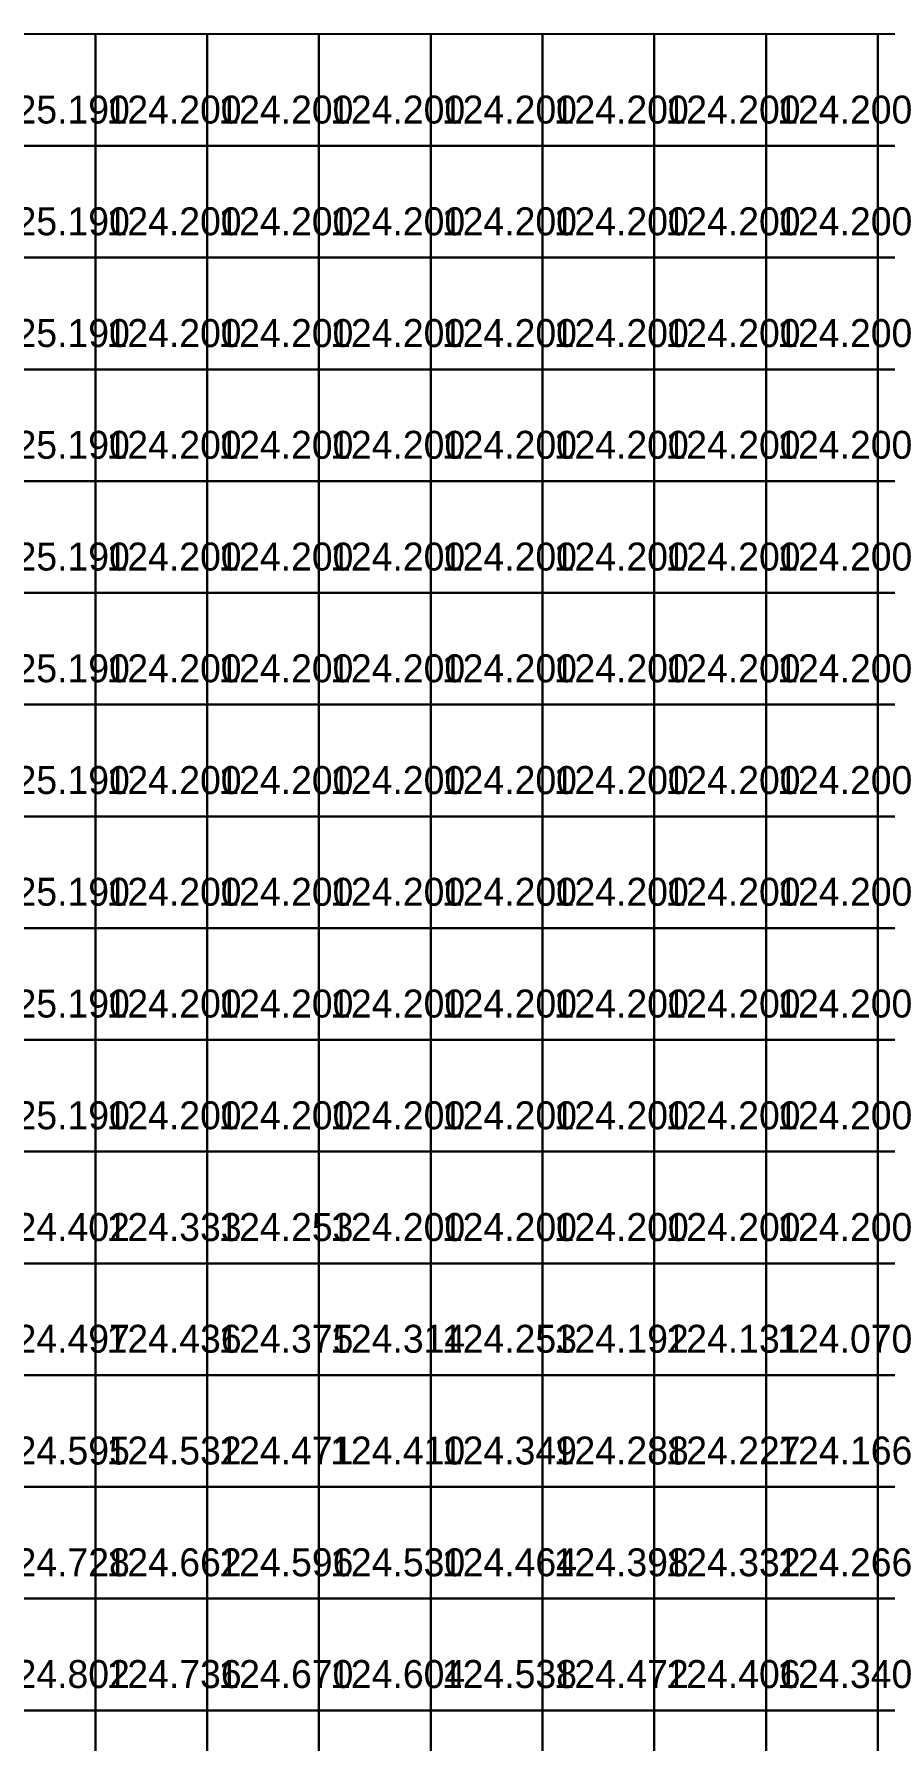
# Model space of a CAD drawing. Header units: metres. Extents: x 287857 to 287978, y 62957 to 63018.
# Drawn here: x 287940.38 to 287947.99, y 63002.56 to 63017.83 of the extents above; entities that cross this region are included whole.
import ezdxf

# ---------------------------------------------------------------- set-up
doc = ezdxf.new("R2010")
doc.units = ezdxf.units.M
for name, color, linetype, true_color in [('SURVEY-INTERP', 7, 'Continuous', 0x94a3b8), ('SURVEY-LEVEL-TXT', 7, 'Continuous', 0x4ade80), ('SURVEY-REAL', 7, 'Continuous', 0x4ade80)]:
    doc.layers.add(name, color=color, linetype=linetype, true_color=true_color)

msp = doc.modelspace()

# ---------------------------------------------------------------- linework, layer by layer
at = {"layer": 'SURVEY-INTERP'}
for points in [[(287939.925, 63016.831, 125.19), (287940.925, 63016.831, 125.19), (287940.925, 63017.831, 125.19), (287939.925, 63017.831, 125.19), (287939.925, 63016.831, 125.19)], [(287940.925, 63016.831, 124.2), (287941.925, 63016.831, 124.2), (287941.925, 63017.831, 124.2), (287940.925, 63017.831, 124.2), (287940.925, 63016.831, 124.2)], [(287941.925, 63016.831, 124.2), (287942.925, 63016.831, 124.2), (287942.925, 63017.831, 124.2), (287941.925, 63017.831, 124.2), (287941.925, 63016.831, 124.2)], [(287942.925, 63016.831, 124.2), (287943.925, 63016.831, 124.2), (287943.925, 63017.831, 124.2), (287942.925, 63017.831, 124.2), (287942.925, 63016.831, 124.2)], [(287943.925, 63016.831, 124.2), (287944.925, 63016.831, 124.2), (287944.925, 63017.831, 124.2), (287943.925, 63017.831, 124.2), (287943.925, 63016.831, 124.2)], [(287944.925, 63016.831, 124.2), (287945.925, 63016.831, 124.2), (287945.925, 63017.831, 124.2), (287944.925, 63017.831, 124.2), (287944.925, 63016.831, 124.2)], [(287945.925, 63016.831, 124.2), (287946.925, 63016.831, 124.2), (287946.925, 63017.831, 124.2), (287945.925, 63017.831, 124.2), (287945.925, 63016.831, 124.2)], [(287946.925, 63016.831, 124.2), (287947.925, 63016.831, 124.2), (287947.925, 63017.831, 124.2), (287946.925, 63017.831, 124.2), (287946.925, 63016.831, 124.2)], [(287947.925, 63016.831, 124.2), (287948.925, 63016.831, 124.2), (287948.925, 63017.831, 124.2), (287947.925, 63017.831, 124.2), (287947.925, 63016.831, 124.2)], [(287939.925, 63015.831, 125.19), (287940.925, 63015.831, 125.19), (287940.925, 63016.831, 125.19), (287939.925, 63016.831, 125.19), (287939.925, 63015.831, 125.19)], [(287940.925, 63015.831, 124.2), (287941.925, 63015.831, 124.2), (287941.925, 63016.831, 124.2), (287940.925, 63016.831, 124.2), (287940.925, 63015.831, 124.2)], [(287941.925, 63015.831, 124.2), (287942.925, 63015.831, 124.2), (287942.925, 63016.831, 124.2), (287941.925, 63016.831, 124.2), (287941.925, 63015.831, 124.2)], [(287942.925, 63015.831, 124.2), (287943.925, 63015.831, 124.2), (287943.925, 63016.831, 124.2), (287942.925, 63016.831, 124.2), (287942.925, 63015.831, 124.2)], [(287943.925, 63015.831, 124.2), (287944.925, 63015.831, 124.2), (287944.925, 63016.831, 124.2), (287943.925, 63016.831, 124.2), (287943.925, 63015.831, 124.2)], [(287944.925, 63015.831, 124.2), (287945.925, 63015.831, 124.2), (287945.925, 63016.831, 124.2), (287944.925, 63016.831, 124.2), (287944.925, 63015.831, 124.2)], [(287945.925, 63015.831, 124.2), (287946.925, 63015.831, 124.2), (287946.925, 63016.831, 124.2), (287945.925, 63016.831, 124.2), (287945.925, 63015.831, 124.2)], [(287946.925, 63015.831, 124.2), (287947.925, 63015.831, 124.2), (287947.925, 63016.831, 124.2), (287946.925, 63016.831, 124.2), (287946.925, 63015.831, 124.2)], [(287947.925, 63015.831, 124.2), (287948.925, 63015.831, 124.2), (287948.925, 63016.831, 124.2), (287947.925, 63016.831, 124.2), (287947.925, 63015.831, 124.2)], [(287939.925, 63014.831, 125.19), (287940.925, 63014.831, 125.19), (287940.925, 63015.831, 125.19), (287939.925, 63015.831, 125.19), (287939.925, 63014.831, 125.19)], [(287940.925, 63014.831, 124.2), (287941.925, 63014.831, 124.2), (287941.925, 63015.831, 124.2), (287940.925, 63015.831, 124.2), (287940.925, 63014.831, 124.2)], [(287941.925, 63014.831, 124.2), (287942.925, 63014.831, 124.2), (287942.925, 63015.831, 124.2), (287941.925, 63015.831, 124.2), (287941.925, 63014.831, 124.2)], [(287942.925, 63014.831, 124.2), (287943.925, 63014.831, 124.2), (287943.925, 63015.831, 124.2), (287942.925, 63015.831, 124.2), (287942.925, 63014.831, 124.2)], [(287943.925, 63014.831, 124.2), (287944.925, 63014.831, 124.2), (287944.925, 63015.831, 124.2), (287943.925, 63015.831, 124.2), (287943.925, 63014.831, 124.2)], [(287944.925, 63014.831, 124.2), (287945.925, 63014.831, 124.2), (287945.925, 63015.831, 124.2), (287944.925, 63015.831, 124.2), (287944.925, 63014.831, 124.2)], [(287945.925, 63014.831, 124.2), (287946.925, 63014.831, 124.2), (287946.925, 63015.831, 124.2), (287945.925, 63015.831, 124.2), (287945.925, 63014.831, 124.2)], [(287946.925, 63014.831, 124.2), (287947.925, 63014.831, 124.2), (287947.925, 63015.831, 124.2), (287946.925, 63015.831, 124.2), (287946.925, 63014.831, 124.2)], [(287947.925, 63014.831, 124.2), (287948.925, 63014.831, 124.2), (287948.925, 63015.831, 124.2), (287947.925, 63015.831, 124.2), (287947.925, 63014.831, 124.2)], [(287939.925, 63013.831, 125.19), (287940.925, 63013.831, 125.19), (287940.925, 63014.831, 125.19), (287939.925, 63014.831, 125.19), (287939.925, 63013.831, 125.19)], [(287940.925, 63013.831, 124.2), (287941.925, 63013.831, 124.2), (287941.925, 63014.831, 124.2), (287940.925, 63014.831, 124.2), (287940.925, 63013.831, 124.2)], [(287941.925, 63013.831, 124.2), (287942.925, 63013.831, 124.2), (287942.925, 63014.831, 124.2), (287941.925, 63014.831, 124.2), (287941.925, 63013.831, 124.2)], [(287942.925, 63013.831, 124.2), (287943.925, 63013.831, 124.2), (287943.925, 63014.831, 124.2), (287942.925, 63014.831, 124.2), (287942.925, 63013.831, 124.2)], [(287943.925, 63013.831, 124.2), (287944.925, 63013.831, 124.2), (287944.925, 63014.831, 124.2), (287943.925, 63014.831, 124.2), (287943.925, 63013.831, 124.2)], [(287944.925, 63013.831, 124.2), (287945.925, 63013.831, 124.2), (287945.925, 63014.831, 124.2), (287944.925, 63014.831, 124.2), (287944.925, 63013.831, 124.2)], [(287945.925, 63013.831, 124.2), (287946.925, 63013.831, 124.2), (287946.925, 63014.831, 124.2), (287945.925, 63014.831, 124.2), (287945.925, 63013.831, 124.2)], [(287946.925, 63013.831, 124.2), (287947.925, 63013.831, 124.2), (287947.925, 63014.831, 124.2), (287946.925, 63014.831, 124.2), (287946.925, 63013.831, 124.2)], [(287947.925, 63013.831, 124.2), (287948.925, 63013.831, 124.2), (287948.925, 63014.831, 124.2), (287947.925, 63014.831, 124.2), (287947.925, 63013.831, 124.2)], [(287939.925, 63012.831, 125.19), (287940.925, 63012.831, 125.19), (287940.925, 63013.831, 125.19), (287939.925, 63013.831, 125.19), (287939.925, 63012.831, 125.19)], [(287940.925, 63012.831, 124.2), (287941.925, 63012.831, 124.2), (287941.925, 63013.831, 124.2), (287940.925, 63013.831, 124.2), (287940.925, 63012.831, 124.2)], [(287941.925, 63012.831, 124.2), (287942.925, 63012.831, 124.2), (287942.925, 63013.831, 124.2), (287941.925, 63013.831, 124.2), (287941.925, 63012.831, 124.2)], [(287942.925, 63012.831, 124.2), (287943.925, 63012.831, 124.2), (287943.925, 63013.831, 124.2), (287942.925, 63013.831, 124.2), (287942.925, 63012.831, 124.2)], [(287943.925, 63012.831, 124.2), (287944.925, 63012.831, 124.2), (287944.925, 63013.831, 124.2), (287943.925, 63013.831, 124.2), (287943.925, 63012.831, 124.2)], [(287944.925, 63012.831, 124.2), (287945.925, 63012.831, 124.2), (287945.925, 63013.831, 124.2), (287944.925, 63013.831, 124.2), (287944.925, 63012.831, 124.2)], [(287945.925, 63012.831, 124.2), (287946.925, 63012.831, 124.2), (287946.925, 63013.831, 124.2), (287945.925, 63013.831, 124.2), (287945.925, 63012.831, 124.2)], [(287946.925, 63012.831, 124.2), (287947.925, 63012.831, 124.2), (287947.925, 63013.831, 124.2), (287946.925, 63013.831, 124.2), (287946.925, 63012.831, 124.2)], [(287947.925, 63012.831, 124.2), (287948.925, 63012.831, 124.2), (287948.925, 63013.831, 124.2), (287947.925, 63013.831, 124.2), (287947.925, 63012.831, 124.2)], [(287939.925, 63011.831, 125.19), (287940.925, 63011.831, 125.19), (287940.925, 63012.831, 125.19), (287939.925, 63012.831, 125.19), (287939.925, 63011.831, 125.19)], [(287940.925, 63011.831, 124.2), (287941.925, 63011.831, 124.2), (287941.925, 63012.831, 124.2), (287940.925, 63012.831, 124.2), (287940.925, 63011.831, 124.2)], [(287941.925, 63011.831, 124.2), (287942.925, 63011.831, 124.2), (287942.925, 63012.831, 124.2), (287941.925, 63012.831, 124.2), (287941.925, 63011.831, 124.2)], [(287942.925, 63011.831, 124.2), (287943.925, 63011.831, 124.2), (287943.925, 63012.831, 124.2), (287942.925, 63012.831, 124.2), (287942.925, 63011.831, 124.2)], [(287943.925, 63011.831, 124.2), (287944.925, 63011.831, 124.2), (287944.925, 63012.831, 124.2), (287943.925, 63012.831, 124.2), (287943.925, 63011.831, 124.2)], [(287944.925, 63011.831, 124.2), (287945.925, 63011.831, 124.2), (287945.925, 63012.831, 124.2), (287944.925, 63012.831, 124.2), (287944.925, 63011.831, 124.2)], [(287945.925, 63011.831, 124.2), (287946.925, 63011.831, 124.2), (287946.925, 63012.831, 124.2), (287945.925, 63012.831, 124.2), (287945.925, 63011.831, 124.2)], [(287946.925, 63011.831, 124.2), (287947.925, 63011.831, 124.2), (287947.925, 63012.831, 124.2), (287946.925, 63012.831, 124.2), (287946.925, 63011.831, 124.2)], [(287947.925, 63011.831, 124.2), (287948.925, 63011.831, 124.2), (287948.925, 63012.831, 124.2), (287947.925, 63012.831, 124.2), (287947.925, 63011.831, 124.2)], [(287939.925, 63010.831, 125.19), (287940.925, 63010.831, 125.19), (287940.925, 63011.831, 125.19), (287939.925, 63011.831, 125.19), (287939.925, 63010.831, 125.19)], [(287940.925, 63010.831, 124.2), (287941.925, 63010.831, 124.2), (287941.925, 63011.831, 124.2), (287940.925, 63011.831, 124.2), (287940.925, 63010.831, 124.2)], [(287941.925, 63010.831, 124.2), (287942.925, 63010.831, 124.2), (287942.925, 63011.831, 124.2), (287941.925, 63011.831, 124.2), (287941.925, 63010.831, 124.2)], [(287942.925, 63010.831, 124.2), (287943.925, 63010.831, 124.2), (287943.925, 63011.831, 124.2), (287942.925, 63011.831, 124.2), (287942.925, 63010.831, 124.2)], [(287943.925, 63010.831, 124.2), (287944.925, 63010.831, 124.2), (287944.925, 63011.831, 124.2), (287943.925, 63011.831, 124.2), (287943.925, 63010.831, 124.2)], [(287944.925, 63010.831, 124.2), (287945.925, 63010.831, 124.2), (287945.925, 63011.831, 124.2), (287944.925, 63011.831, 124.2), (287944.925, 63010.831, 124.2)], [(287945.925, 63010.831, 124.2), (287946.925, 63010.831, 124.2), (287946.925, 63011.831, 124.2), (287945.925, 63011.831, 124.2), (287945.925, 63010.831, 124.2)], [(287946.925, 63010.831, 124.2), (287947.925, 63010.831, 124.2), (287947.925, 63011.831, 124.2), (287946.925, 63011.831, 124.2), (287946.925, 63010.831, 124.2)], [(287947.925, 63010.831, 124.2), (287948.925, 63010.831, 124.2), (287948.925, 63011.831, 124.2), (287947.925, 63011.831, 124.2), (287947.925, 63010.831, 124.2)], [(287939.925, 63009.831, 125.19), (287940.925, 63009.831, 125.19), (287940.925, 63010.831, 125.19), (287939.925, 63010.831, 125.19), (287939.925, 63009.831, 125.19)], [(287940.925, 63009.831, 124.2), (287941.925, 63009.831, 124.2), (287941.925, 63010.831, 124.2), (287940.925, 63010.831, 124.2), (287940.925, 63009.831, 124.2)], [(287941.925, 63009.831, 124.2), (287942.925, 63009.831, 124.2), (287942.925, 63010.831, 124.2), (287941.925, 63010.831, 124.2), (287941.925, 63009.831, 124.2)], [(287942.925, 63009.831, 124.2), (287943.925, 63009.831, 124.2), (287943.925, 63010.831, 124.2), (287942.925, 63010.831, 124.2), (287942.925, 63009.831, 124.2)], [(287943.925, 63009.831, 124.2), (287944.925, 63009.831, 124.2), (287944.925, 63010.831, 124.2), (287943.925, 63010.831, 124.2), (287943.925, 63009.831, 124.2)], [(287944.925, 63009.831, 124.2), (287945.925, 63009.831, 124.2), (287945.925, 63010.831, 124.2), (287944.925, 63010.831, 124.2), (287944.925, 63009.831, 124.2)], [(287945.925, 63009.831, 124.2), (287946.925, 63009.831, 124.2), (287946.925, 63010.831, 124.2), (287945.925, 63010.831, 124.2), (287945.925, 63009.831, 124.2)], [(287946.925, 63009.831, 124.2), (287947.925, 63009.831, 124.2), (287947.925, 63010.831, 124.2), (287946.925, 63010.831, 124.2), (287946.925, 63009.831, 124.2)], [(287947.925, 63009.831, 124.2), (287948.925, 63009.831, 124.2), (287948.925, 63010.831, 124.2), (287947.925, 63010.831, 124.2), (287947.925, 63009.831, 124.2)], [(287939.925, 63008.831, 125.19), (287940.925, 63008.831, 125.19), (287940.925, 63009.831, 125.19), (287939.925, 63009.831, 125.19), (287939.925, 63008.831, 125.19)], [(287940.925, 63008.831, 124.2), (287941.925, 63008.831, 124.2), (287941.925, 63009.831, 124.2), (287940.925, 63009.831, 124.2), (287940.925, 63008.831, 124.2)], [(287941.925, 63008.831, 124.2), (287942.925, 63008.831, 124.2), (287942.925, 63009.831, 124.2), (287941.925, 63009.831, 124.2), (287941.925, 63008.831, 124.2)], [(287942.925, 63008.831, 124.2), (287943.925, 63008.831, 124.2), (287943.925, 63009.831, 124.2), (287942.925, 63009.831, 124.2), (287942.925, 63008.831, 124.2)], [(287943.925, 63008.831, 124.2), (287944.925, 63008.831, 124.2), (287944.925, 63009.831, 124.2), (287943.925, 63009.831, 124.2), (287943.925, 63008.831, 124.2)], [(287944.925, 63008.831, 124.2), (287945.925, 63008.831, 124.2), (287945.925, 63009.831, 124.2), (287944.925, 63009.831, 124.2), (287944.925, 63008.831, 124.2)], [(287945.925, 63008.831, 124.2), (287946.925, 63008.831, 124.2), (287946.925, 63009.831, 124.2), (287945.925, 63009.831, 124.2), (287945.925, 63008.831, 124.2)], [(287946.925, 63008.831, 124.2), (287947.925, 63008.831, 124.2), (287947.925, 63009.831, 124.2), (287946.925, 63009.831, 124.2), (287946.925, 63008.831, 124.2)], [(287947.925, 63008.831, 124.2), (287948.925, 63008.831, 124.2), (287948.925, 63009.831, 124.2), (287947.925, 63009.831, 124.2), (287947.925, 63008.831, 124.2)], [(287939.925, 63007.831, 125.19), (287940.925, 63007.831, 125.19), (287940.925, 63008.831, 125.19), (287939.925, 63008.831, 125.19), (287939.925, 63007.831, 125.19)], [(287940.925, 63007.831, 124.2), (287941.925, 63007.831, 124.2), (287941.925, 63008.831, 124.2), (287940.925, 63008.831, 124.2), (287940.925, 63007.831, 124.2)], [(287941.925, 63007.831, 124.2), (287942.925, 63007.831, 124.2), (287942.925, 63008.831, 124.2), (287941.925, 63008.831, 124.2), (287941.925, 63007.831, 124.2)], [(287942.925, 63007.831, 124.2), (287943.925, 63007.831, 124.2), (287943.925, 63008.831, 124.2), (287942.925, 63008.831, 124.2), (287942.925, 63007.831, 124.2)], [(287943.925, 63007.831, 124.2), (287944.925, 63007.831, 124.2), (287944.925, 63008.831, 124.2), (287943.925, 63008.831, 124.2), (287943.925, 63007.831, 124.2)], [(287944.925, 63007.831, 124.2), (287945.925, 63007.831, 124.2), (287945.925, 63008.831, 124.2), (287944.925, 63008.831, 124.2), (287944.925, 63007.831, 124.2)], [(287945.925, 63007.831, 124.2), (287946.925, 63007.831, 124.2), (287946.925, 63008.831, 124.2), (287945.925, 63008.831, 124.2), (287945.925, 63007.831, 124.2)], [(287946.925, 63007.831, 124.2), (287947.925, 63007.831, 124.2), (287947.925, 63008.831, 124.2), (287946.925, 63008.831, 124.2), (287946.925, 63007.831, 124.2)], [(287947.925, 63007.831, 124.2), (287948.925, 63007.831, 124.2), (287948.925, 63008.831, 124.2), (287947.925, 63008.831, 124.2), (287947.925, 63007.831, 124.2)], [(287939.925, 63006.831, 124.402), (287940.925, 63006.831, 124.402), (287940.925, 63007.831, 124.402), (287939.925, 63007.831, 124.402), (287939.925, 63006.831, 124.402)], [(287940.925, 63006.831, 124.333), (287941.925, 63006.831, 124.333), (287941.925, 63007.831, 124.333), (287940.925, 63007.831, 124.333), (287940.925, 63006.831, 124.333)], [(287941.925, 63006.831, 124.253), (287942.925, 63006.831, 124.253), (287942.925, 63007.831, 124.253), (287941.925, 63007.831, 124.253), (287941.925, 63006.831, 124.253)], [(287942.925, 63006.831, 124.2), (287943.925, 63006.831, 124.2), (287943.925, 63007.831, 124.2), (287942.925, 63007.831, 124.2), (287942.925, 63006.831, 124.2)], [(287943.925, 63006.831, 124.2), (287944.925, 63006.831, 124.2), (287944.925, 63007.831, 124.2), (287943.925, 63007.831, 124.2), (287943.925, 63006.831, 124.2)], [(287944.925, 63006.831, 124.2), (287945.925, 63006.831, 124.2), (287945.925, 63007.831, 124.2), (287944.925, 63007.831, 124.2), (287944.925, 63006.831, 124.2)], [(287945.925, 63006.831, 124.2), (287946.925, 63006.831, 124.2), (287946.925, 63007.831, 124.2), (287945.925, 63007.831, 124.2), (287945.925, 63006.831, 124.2)], [(287946.925, 63006.831, 124.2), (287947.925, 63006.831, 124.2), (287947.925, 63007.831, 124.2), (287946.925, 63007.831, 124.2), (287946.925, 63006.831, 124.2)], [(287947.925, 63006.831, 124.2), (287948.925, 63006.831, 124.2), (287948.925, 63007.831, 124.2), (287947.925, 63007.831, 124.2), (287947.925, 63006.831, 124.2)], [(287939.925, 63005.831, 124.497), (287940.925, 63005.831, 124.497), (287940.925, 63006.831, 124.497), (287939.925, 63006.831, 124.497), (287939.925, 63005.831, 124.497)], [(287940.925, 63005.831, 124.436), (287941.925, 63005.831, 124.436), (287941.925, 63006.831, 124.436), (287940.925, 63006.831, 124.436), (287940.925, 63005.831, 124.436)], [(287941.925, 63005.831, 124.375), (287942.925, 63005.831, 124.375), (287942.925, 63006.831, 124.375), (287941.925, 63006.831, 124.375), (287941.925, 63005.831, 124.375)], [(287942.925, 63005.831, 124.314), (287943.925, 63005.831, 124.314), (287943.925, 63006.831, 124.314), (287942.925, 63006.831, 124.314), (287942.925, 63005.831, 124.314)], [(287943.925, 63005.831, 124.253), (287944.925, 63005.831, 124.253), (287944.925, 63006.831, 124.253), (287943.925, 63006.831, 124.253), (287943.925, 63005.831, 124.253)], [(287944.925, 63005.831, 124.192), (287945.925, 63005.831, 124.192), (287945.925, 63006.831, 124.192), (287944.925, 63006.831, 124.192), (287944.925, 63005.831, 124.192)], [(287945.925, 63005.831, 124.131), (287946.925, 63005.831, 124.131), (287946.925, 63006.831, 124.131), (287945.925, 63006.831, 124.131), (287945.925, 63005.831, 124.131)], [(287946.925, 63005.831, 124.07), (287947.925, 63005.831, 124.07), (287947.925, 63006.831, 124.07), (287946.925, 63006.831, 124.07), (287946.925, 63005.831, 124.07)], [(287947.925, 63005.831, 124.009), (287948.925, 63005.831, 124.009), (287948.925, 63006.831, 124.009), (287947.925, 63006.831, 124.009), (287947.925, 63005.831, 124.009)], [(287939.925, 63004.831, 124.595), (287940.925, 63004.831, 124.595), (287940.925, 63005.831, 124.595), (287939.925, 63005.831, 124.595), (287939.925, 63004.831, 124.595)], [(287940.925, 63004.831, 124.532), (287941.925, 63004.831, 124.532), (287941.925, 63005.831, 124.532), (287940.925, 63005.831, 124.532), (287940.925, 63004.831, 124.532)], [(287941.925, 63004.831, 124.471), (287942.925, 63004.831, 124.471), (287942.925, 63005.831, 124.471), (287941.925, 63005.831, 124.471), (287941.925, 63004.831, 124.471)], [(287942.925, 63004.831, 124.41), (287943.925, 63004.831, 124.41), (287943.925, 63005.831, 124.41), (287942.925, 63005.831, 124.41), (287942.925, 63004.831, 124.41)], [(287943.925, 63004.831, 124.349), (287944.925, 63004.831, 124.349), (287944.925, 63005.831, 124.349), (287943.925, 63005.831, 124.349), (287943.925, 63004.831, 124.349)], [(287944.925, 63004.831, 124.288), (287945.925, 63004.831, 124.288), (287945.925, 63005.831, 124.288), (287944.925, 63005.831, 124.288), (287944.925, 63004.831, 124.288)], [(287945.925, 63004.831, 124.227), (287946.925, 63004.831, 124.227), (287946.925, 63005.831, 124.227), (287945.925, 63005.831, 124.227), (287945.925, 63004.831, 124.227)], [(287946.925, 63004.831, 124.166), (287947.925, 63004.831, 124.166), (287947.925, 63005.831, 124.166), (287946.925, 63005.831, 124.166), (287946.925, 63004.831, 124.166)], [(287947.925, 63004.831, 124.105), (287948.925, 63004.831, 124.105), (287948.925, 63005.831, 124.105), (287947.925, 63005.831, 124.105), (287947.925, 63004.831, 124.105)], [(287939.925, 63003.831, 124.728), (287940.925, 63003.831, 124.728), (287940.925, 63004.831, 124.728), (287939.925, 63004.831, 124.728), (287939.925, 63003.831, 124.728)], [(287940.925, 63003.831, 124.662), (287941.925, 63003.831, 124.662), (287941.925, 63004.831, 124.662), (287940.925, 63004.831, 124.662), (287940.925, 63003.831, 124.662)], [(287941.925, 63003.831, 124.596), (287942.925, 63003.831, 124.596), (287942.925, 63004.831, 124.596), (287941.925, 63004.831, 124.596), (287941.925, 63003.831, 124.596)], [(287942.925, 63003.831, 124.53), (287943.925, 63003.831, 124.53), (287943.925, 63004.831, 124.53), (287942.925, 63004.831, 124.53), (287942.925, 63003.831, 124.53)], [(287943.925, 63003.831, 124.464), (287944.925, 63003.831, 124.464), (287944.925, 63004.831, 124.464), (287943.925, 63004.831, 124.464), (287943.925, 63003.831, 124.464)], [(287944.925, 63003.831, 124.398), (287945.925, 63003.831, 124.398), (287945.925, 63004.831, 124.398), (287944.925, 63004.831, 124.398), (287944.925, 63003.831, 124.398)], [(287945.925, 63003.831, 124.332), (287946.925, 63003.831, 124.332), (287946.925, 63004.831, 124.332), (287945.925, 63004.831, 124.332), (287945.925, 63003.831, 124.332)], [(287946.925, 63003.831, 124.266), (287947.925, 63003.831, 124.266), (287947.925, 63004.831, 124.266), (287946.925, 63004.831, 124.266), (287946.925, 63003.831, 124.266)], [(287939.925, 63002.831, 124.802), (287940.925, 63002.831, 124.802), (287940.925, 63003.831, 124.802), (287939.925, 63003.831, 124.802), (287939.925, 63002.831, 124.802)], [(287940.925, 63002.831, 124.736), (287941.925, 63002.831, 124.736), (287941.925, 63003.831, 124.736), (287940.925, 63003.831, 124.736), (287940.925, 63002.831, 124.736)], [(287941.925, 63002.831, 124.67), (287942.925, 63002.831, 124.67), (287942.925, 63003.831, 124.67), (287941.925, 63003.831, 124.67), (287941.925, 63002.831, 124.67)], [(287942.925, 63002.831, 124.604), (287943.925, 63002.831, 124.604), (287943.925, 63003.831, 124.604), (287942.925, 63003.831, 124.604), (287942.925, 63002.831, 124.604)], [(287943.925, 63002.831, 124.538), (287944.925, 63002.831, 124.538), (287944.925, 63003.831, 124.538), (287943.925, 63003.831, 124.538), (287943.925, 63002.831, 124.538)], [(287944.925, 63002.831, 124.472), (287945.925, 63002.831, 124.472), (287945.925, 63003.831, 124.472), (287944.925, 63003.831, 124.472), (287944.925, 63002.831, 124.472)], [(287945.925, 63002.831, 124.406), (287946.925, 63002.831, 124.406), (287946.925, 63003.831, 124.406), (287945.925, 63003.831, 124.406), (287945.925, 63002.831, 124.406)], [(287946.925, 63002.831, 124.34), (287947.925, 63002.831, 124.34), (287947.925, 63003.831, 124.34), (287946.925, 63003.831, 124.34), (287946.925, 63002.831, 124.34)], [(287947.925, 63002.831, 124.266), (287948.925, 63002.831, 124.266), (287948.925, 63003.831, 124.266), (287947.925, 63003.831, 124.266), (287947.925, 63002.831, 124.266)], [(287939.925, 63001.831, 124.877), (287940.925, 63001.831, 124.877), (287940.925, 63002.831, 124.877), (287939.925, 63002.831, 124.877), (287939.925, 63001.831, 124.877)], [(287940.925, 63001.831, 124.811), (287941.925, 63001.831, 124.811), (287941.925, 63002.831, 124.811), (287940.925, 63002.831, 124.811), (287940.925, 63001.831, 124.811)], [(287941.925, 63001.831, 124.745), (287942.925, 63001.831, 124.745), (287942.925, 63002.831, 124.745), (287941.925, 63002.831, 124.745), (287941.925, 63001.831, 124.745)], [(287942.925, 63001.831, 124.679), (287943.925, 63001.831, 124.679), (287943.925, 63002.831, 124.679), (287942.925, 63002.831, 124.679), (287942.925, 63001.831, 124.679)], [(287943.925, 63001.831, 124.613), (287944.925, 63001.831, 124.613), (287944.925, 63002.831, 124.613), (287943.925, 63002.831, 124.613), (287943.925, 63001.831, 124.613)], [(287944.925, 63001.831, 124.547), (287945.925, 63001.831, 124.547), (287945.925, 63002.831, 124.547), (287944.925, 63002.831, 124.547), (287944.925, 63001.831, 124.547)], [(287945.925, 63001.831, 124.479), (287946.925, 63001.831, 124.479), (287946.925, 63002.831, 124.479), (287945.925, 63002.831, 124.479), (287945.925, 63001.831, 124.479)], [(287946.925, 63001.831, 124.406), (287947.925, 63001.831, 124.406), (287947.925, 63002.831, 124.406), (287946.925, 63002.831, 124.406), (287946.925, 63001.831, 124.406)], [(287947.925, 63001.831, 124.333), (287948.925, 63001.831, 124.333), (287948.925, 63002.831, 124.333), (287947.925, 63002.831, 124.333), (287947.925, 63001.831, 124.333)]]:
    msp.add_polyline3d(points, dxfattribs=at)
at = {"layer": 'SURVEY-REAL'}
msp.add_polyline3d([(287947.925, 63003.831, 124.2), (287948.925, 63003.831, 124.2), (287948.925, 63004.831, 124.2), (287947.925, 63004.831, 124.2), (287947.925, 63003.831, 124.2)], dxfattribs=at)

# ---------------------------------------------------------------- texts
at = {"layer": 'SURVEY-LEVEL-TXT'}
for s, p in [('125.190', (287940.025, 63017.031, 125.19)), ('124.200', (287941.025, 63017.031, 124.2)), ('124.200', (287942.025, 63017.031, 124.2)), ('124.200', (287943.025, 63017.031, 124.2)), ('124.200', (287944.025, 63017.031, 124.2)), ('124.200', (287945.025, 63017.031, 124.2)), ('124.200', (287946.025, 63017.031, 124.2)), ('124.200', (287947.025, 63017.031, 124.2)), ('125.190', (287940.025, 63016.031, 125.19)), ('124.200', (287941.025, 63016.031, 124.2)), ('124.200', (287942.025, 63016.031, 124.2)), ('124.200', (287943.025, 63016.031, 124.2)), ('124.200', (287944.025, 63016.031, 124.2)), ('124.200', (287945.025, 63016.031, 124.2)), ('124.200', (287946.025, 63016.031, 124.2)), ('124.200', (287947.025, 63016.031, 124.2)), ('125.190', (287940.025, 63015.031, 125.19)), ('124.200', (287941.025, 63015.031, 124.2)), ('124.200', (287942.025, 63015.031, 124.2)), ('124.200', (287943.025, 63015.031, 124.2)), ('124.200', (287944.025, 63015.031, 124.2)), ('124.200', (287945.025, 63015.031, 124.2)), ('124.200', (287946.025, 63015.031, 124.2)), ('124.200', (287947.025, 63015.031, 124.2)), ('125.190', (287940.025, 63014.031, 125.19)), ('124.200', (287941.025, 63014.031, 124.2)), ('124.200', (287942.025, 63014.031, 124.2)), ('124.200', (287943.025, 63014.031, 124.2)), ('124.200', (287944.025, 63014.031, 124.2)), ('124.200', (287945.025, 63014.031, 124.2)), ('124.200', (287946.025, 63014.031, 124.2)), ('124.200', (287947.025, 63014.031, 124.2)), ('125.190', (287940.025, 63013.031, 125.19)), ('124.200', (287941.025, 63013.031, 124.2)), ('124.200', (287942.025, 63013.031, 124.2)), ('124.200', (287943.025, 63013.031, 124.2)), ('124.200', (287944.025, 63013.031, 124.2)), ('124.200', (287945.025, 63013.031, 124.2)), ('124.200', (287946.025, 63013.031, 124.2)), ('124.200', (287947.025, 63013.031, 124.2)), ('125.190', (287940.025, 63012.031, 125.19)), ('124.200', (287941.025, 63012.031, 124.2)), ('124.200', (287942.025, 63012.031, 124.2)), ('124.200', (287943.025, 63012.031, 124.2)), ('124.200', (287944.025, 63012.031, 124.2)), ('124.200', (287945.025, 63012.031, 124.2)), ('124.200', (287946.025, 63012.031, 124.2)), ('124.200', (287947.025, 63012.031, 124.2)), ('125.190', (287940.025, 63011.031, 125.19)), ('124.200', (287941.025, 63011.031, 124.2)), ('124.200', (287942.025, 63011.031, 124.2)), ('124.200', (287943.025, 63011.031, 124.2)), ('124.200', (287944.025, 63011.031, 124.2)), ('124.200', (287945.025, 63011.031, 124.2)), ('124.200', (287946.025, 63011.031, 124.2)), ('124.200', (287947.025, 63011.031, 124.2)), ('125.190', (287940.025, 63010.031, 125.19)), ('124.200', (287941.025, 63010.031, 124.2)), ('124.200', (287942.025, 63010.031, 124.2)), ('124.200', (287943.025, 63010.031, 124.2)), ('124.200', (287944.025, 63010.031, 124.2)), ('124.200', (287945.025, 63010.031, 124.2)), ('124.200', (287946.025, 63010.031, 124.2)), ('124.200', (287947.025, 63010.031, 124.2)), ('125.190', (287940.025, 63009.031, 125.19)), ('124.200', (287941.025, 63009.031, 124.2)), ('124.200', (287942.025, 63009.031, 124.2)), ('124.200', (287943.025, 63009.031, 124.2)), ('124.200', (287944.025, 63009.031, 124.2)), ('124.200', (287945.025, 63009.031, 124.2)), ('124.200', (287946.025, 63009.031, 124.2)), ('124.200', (287947.025, 63009.031, 124.2)), ('125.190', (287940.025, 63008.031, 125.19)), ('124.200', (287941.025, 63008.031, 124.2)), ('124.200', (287942.025, 63008.031, 124.2)), ('124.200', (287943.025, 63008.031, 124.2)), ('124.200', (287944.025, 63008.031, 124.2)), ('124.200', (287945.025, 63008.031, 124.2)), ('124.200', (287946.025, 63008.031, 124.2)), ('124.200', (287947.025, 63008.031, 124.2)), ('124.402', (287940.025, 63007.031, 124.402)), ('124.333', (287941.025, 63007.031, 124.333)), ('124.253', (287942.025, 63007.031, 124.253)), ('124.200', (287943.025, 63007.031, 124.2)), ('124.200', (287944.025, 63007.031, 124.2)), ('124.200', (287945.025, 63007.031, 124.2)), ('124.200', (287946.025, 63007.031, 124.2)), ('124.200', (287947.025, 63007.031, 124.2)), ('124.497', (287940.025, 63006.031, 124.497)), ('124.436', (287941.025, 63006.031, 124.436)), ('124.375', (287942.025, 63006.031, 124.375)), ('124.314', (287943.025, 63006.031, 124.314)), ('124.253', (287944.025, 63006.031, 124.253)), ('124.192', (287945.025, 63006.031, 124.192)), ('124.131', (287946.025, 63006.031, 124.131)), ('124.070', (287947.025, 63006.031, 124.07)), ('124.595', (287940.025, 63005.031, 124.595)), ('124.532', (287941.025, 63005.031, 124.532)), ('124.471', (287942.025, 63005.031, 124.471)), ('124.410', (287943.025, 63005.031, 124.41)), ('124.349', (287944.025, 63005.031, 124.349)), ('124.288', (287945.025, 63005.031, 124.288)), ('124.227', (287946.025, 63005.031, 124.227)), ('124.166', (287947.025, 63005.031, 124.166)), ('124.728', (287940.025, 63004.031, 124.728)), ('124.662', (287941.025, 63004.031, 124.662)), ('124.596', (287942.025, 63004.031, 124.596)), ('124.530', (287943.025, 63004.031, 124.53)), ('124.464', (287944.025, 63004.031, 124.464)), ('124.398', (287945.025, 63004.031, 124.398)), ('124.332', (287946.025, 63004.031, 124.332)), ('124.266', (287947.025, 63004.031, 124.266)), ('124.802', (287940.025, 63003.031, 124.802)), ('124.736', (287941.025, 63003.031, 124.736)), ('124.670', (287942.025, 63003.031, 124.67)), ('124.604', (287943.025, 63003.031, 124.604)), ('124.538', (287944.025, 63003.031, 124.538)), ('124.472', (287945.025, 63003.031, 124.472)), ('124.406', (287946.025, 63003.031, 124.406)), ('124.340', (287947.025, 63003.031, 124.34))]:
    msp.add_text(s, height=0.25, dxfattribs=at).set_placement(p)

doc.saveas('drawing.dxf')
